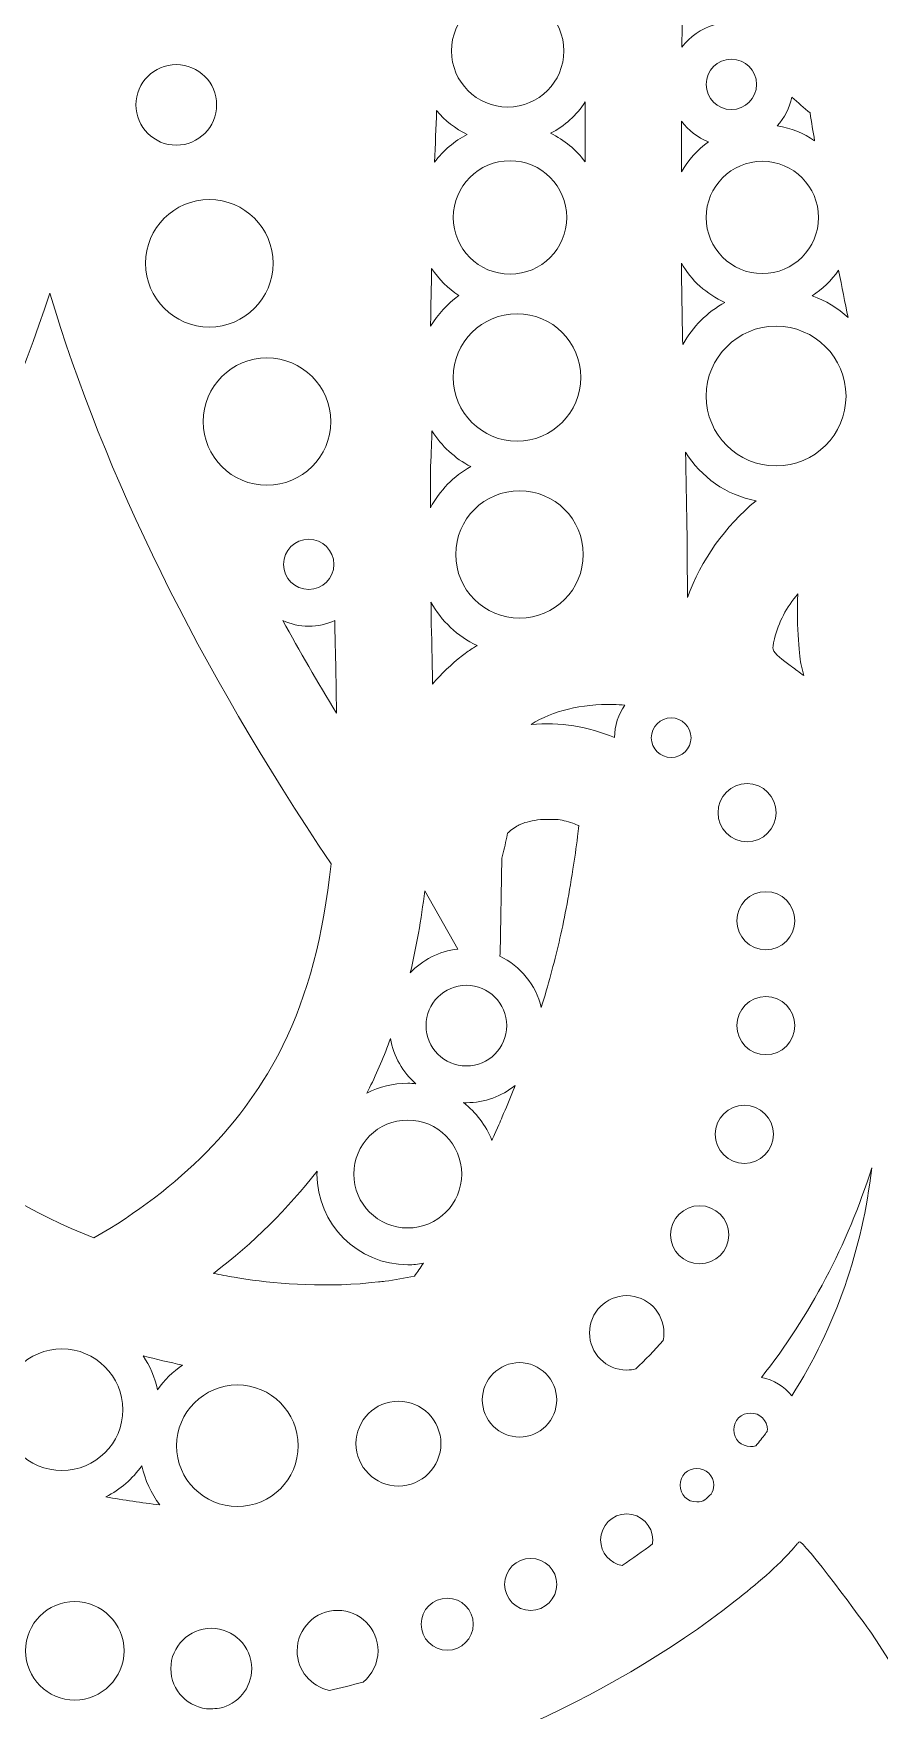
# Model space of a CAD drawing. Header units: millimetres. Extents: x 9 to 1276, y -340 to -50.
# Drawn here: x 470.1 to 516.1, y -254.1 to -162.9 of the extents above; entities that cross this region are included whole.
import ezdxf

# ---------------------------------------------------------------- set-up
doc = ezdxf.new("R2010")
doc.units = ezdxf.units.MM
doc.header["$MEASUREMENT"] = 0
doc.layers.add('Layer 3', color=7, linetype='Continuous')

msp = doc.modelspace()

# ---------------------------------------------------------------- linework, layer by layer
at = {"layer": 'Layer 3', "lineweight": 0}
for points, knots in [([(620.238, -206.34), (619.429, -204.712), (617.164, -200.766), (613.446, -198.856), (613.446, -198.856), (613.448, -198.716), (613.448, -198.716), (613.454, -198.375), (613.459, -198.034), (613.459, -197.692), (613.459, -159.728), (598.675, -124.036), (571.83, -97.192), (544.986, -70.347), (509.295, -55.563), (471.33, -55.563), (433.366, -55.563), (397.674, -70.347), (370.83, -97.192), (344.204, -123.818), (329.428, -159.202), (329.21, -196.848), (325.496, -198.758), (323.232, -202.702), (322.423, -204.329), (320.031, -209.144), (319.552, -215.312), (321.04, -222.166), (323.027, -231.3), (328.296, -238.465), (336.701, -243.465), (343.709, -264.142), (355.191, -282.553), (370.83, -298.192), (397.675, -325.037), (433.366, -339.821), (471.33, -339.821), (509.294, -339.821), (544.986, -325.037), (571.83, -298.192), (586.797, -283.226), (597.978, -265.664), (605.064, -245.993), (613.991, -240.984), (619.56, -233.645), (621.619, -224.176), (623.109, -217.322), (622.631, -211.155), (620.238, -206.34)], [0, 0, 0, 0, 1, 1, 1, 2, 2, 2, 3, 3, 3, 4, 4, 4, 5, 5, 5, 6, 6, 6, 7, 7, 7, 8, 8, 8, 9, 9, 9, 10, 10, 10, 11, 11, 11, 12, 12, 12, 13, 13, 13, 14, 14, 14, 15, 15, 15, 16, 16, 16, 16]), ([(333.933, -203.91), (334.33, -203.381), (334.8, -203.101), (335.901, -203.339), (336.025, -203.429), (336.233, -203.784), (336.219, -204.059), (336.219, -204.059), (335.793, -212.634), (335.793, -212.634), (335.769, -213.114), (336.09, -213.543), (336.557, -213.656), (337.024, -213.769), (337.506, -213.533), (337.704, -213.094), (337.704, -213.094), (341.231, -205.264), (341.231, -205.264), (342.476, -202.494), (341.638, -198.957), (339.239, -196.853), (338.062, -195.82), (336.526, -195.142), (334.842, -194.899), (335.55, -159.491), (349.716, -126.229), (374.793, -101.151), (400.581, -75.364), (434.868, -61.162), (471.337, -61.162), (507.806, -61.162), (542.093, -75.364), (567.881, -101.151), (593.48, -126.751), (607.662, -160.727), (607.868, -196.887), (606.192, -197.134), (604.614, -197.831), (603.436, -198.862), (601.035, -200.967), (600.197, -204.506), (601.445, -207.275), (601.445, -207.275), (604.971, -215.105), (604.971, -215.105), (605.169, -215.543), (605.65, -215.779), (606.117, -215.666), (606.584, -215.554), (606.905, -215.124), (606.882, -214.644), (606.882, -214.644), (606.455, -206.067), (606.455, -206.067), (606.441, -205.794), (606.651, -205.438), (606.775, -205.348), (607.872, -205.107), (608.343, -205.388), (608.743, -205.921), (610.844, -208.716), (609.908, -217.087), (608.508, -219.633), (605.828, -224.506), (600.89, -227.372), (592.969, -228.651), (582.51, -230.333), (570.761, -224.163), (565.036, -213.976), (563.76, -211.702), (562.703, -209.168), (561.682, -206.718), (561.218, -205.605), (560.775, -204.576), (560.337, -203.598), (560.992, -203.184), (561.617, -202.822), (562.232, -202.501), (569.501, -198.688), (576.215, -198.254), (581.617, -197.905), (587.259, -197.54), (592.587, -197.195), (595.165, -192.453), (596.795, -189.45), (595.476, -184.94), (594.311, -180.96), (593.628, -178.635), (593.275, -177.22), (593.26, -176.749), (593.476, -176.243), (593.83, -175.758), (594.235, -175.201), (595.27, -173.784), (596.558, -172.019), (596.297, -169.075), (596.131, -167.179), (595.486, -165.787), (594.868, -164.858), (595.3, -163.723), (595.731, -162.186), (595.731, -160.567), (595.731, -157.577), (592.846, -156.054), (590.728, -154.944), (590.723, -154.9), (590.718, -154.851), (590.714, -154.8), (590.693, -154.542), (590.773, -154.282), (590.937, -154.068), (593.063, -151.322), (595.369, -147.347), (594.282, -144.003), (593.731, -142.328), (592.07, -141.497), (589.319, -140.122), (584.126, -137.524), (578.903, -134.455), (575.867, -129.635), (573.449, -125.794), (572.177, -121.214), (570.946, -116.781), (569.834, -112.778), (568.685, -108.64), (566.685, -104.904), (562.941, -97.91), (553.576, -91.274), (546.06, -87.395), (536.918, -82.678), (528.815, -79.958), (519.788, -78.576), (508.686, -76.873), (497.263, -78.621), (484.867, -83.92), (478.189, -86.774), (473.064, -89.616), (469.235, -92.593), (458.021, -84.573), (441.934, -79.759), (426.01, -79.686), (426.01, -79.686), (425.642, -79.685), (425.642, -79.685), (407.145, -79.685), (390.988, -86.085), (380.148, -97.704), (380.129, -97.726), (380.11, -97.748), (380.092, -97.771), (380.092, -97.771), (378.327, -100.028), (378.327, -100.028), (376.316, -102.189), (375.001, -104.527), (374.419, -106.979), (374.419, -106.979), (374.338, -107.32), (374.338, -107.32), (372.549, -110.855), (371.467, -114.791), (370.593, -117.969), (369.894, -120.521), (369.233, -122.932), (368.375, -124.829), (364.975, -132.3), (357.7, -135.938), (353.352, -138.113), (350.603, -139.488), (348.943, -140.317), (348.39, -142), (347.271, -145.442), (349.721, -149.533), (351.983, -152.373), (351.976, -152.582), (351.962, -152.773), (351.945, -152.935), (349.826, -154.047), (346.944, -155.571), (346.944, -158.556), (346.944, -160.179), (347.375, -161.715), (347.807, -162.848), (347.19, -163.777), (346.545, -165.168), (346.378, -167.061), (346.117, -170.011), (347.408, -171.779), (348.445, -173.201), (348.867, -173.779), (349.205, -174.244), (349.411, -174.73), (349.401, -175.079), (349.197, -176.114), (348.357, -178.973), (347.196, -182.942), (345.879, -187.44), (347.51, -190.444), (350.09, -195.188), (355.419, -195.531), (361.061, -195.895), (366.455, -196.243), (373.169, -196.677), (380.443, -200.49), (381.059, -200.813), (381.684, -201.175), (382.338, -201.588), (381.899, -202.57), (381.455, -203.6), (380.991, -204.713), (379.972, -207.158), (378.918, -209.685), (377.639, -211.966), (371.916, -222.15), (360.171, -228.325), (349.707, -226.641), (341.785, -225.361), (336.847, -222.496), (334.166, -217.624), (332.775, -215.094), (331.752, -206.81), (333.933, -203.91)], [0, 0, 0, 0, 1, 1, 1, 2, 2, 2, 3, 3, 3, 4, 4, 4, 5, 5, 5, 6, 6, 6, 7, 7, 7, 8, 8, 8, 9, 9, 9, 10, 10, 10, 11, 11, 11, 12, 12, 12, 13, 13, 13, 14, 14, 14, 15, 15, 15, 16, 16, 16, 17, 17, 17, 18, 18, 18, 19, 19, 19, 20, 20, 20, 21, 21, 21, 22, 22, 22, 23, 23, 23, 24, 24, 24, 25, 25, 25, 26, 26, 26, 27, 27, 27, 28, 28, 28, 29, 29, 29, 30, 30, 30, 31, 31, 31, 32, 32, 32, 33, 33, 33, 34, 34, 34, 35, 35, 35, 36, 36, 36, 37, 37, 37, 38, 38, 38, 39, 39, 39, 40, 40, 40, 41, 41, 41, 42, 42, 42, 43, 43, 43, 44, 44, 44, 45, 45, 45, 46, 46, 46, 47, 47, 47, 48, 48, 48, 49, 49, 49, 50, 50, 50, 51, 51, 51, 52, 52, 52, 53, 53, 53, 54, 54, 54, 55, 55, 55, 56, 56, 56, 57, 57, 57, 58, 58, 58, 59, 59, 59, 60, 60, 60, 61, 61, 61, 62, 62, 62, 63, 63, 63, 64, 64, 64, 65, 65, 65, 66, 66, 66, 67, 67, 67, 68, 68, 68, 69, 69, 69, 70, 70, 70, 71, 71, 71, 72, 72, 72, 73, 73, 73, 74, 74, 74, 74]), ([(492.863, -163.868), (492.863, -162.185), (494.233, -160.816), (495.916, -160.816), (497.599, -160.816), (498.968, -162.185), (498.968, -163.868), (498.968, -165.551), (497.599, -166.92), (495.916, -166.92), (494.233, -166.92), (492.863, -165.551), (492.863, -163.868)], [0, 0, 0, 0, 1, 1, 1, 2, 2, 2, 3, 3, 3, 4, 4, 4, 4]), ([(505.385, -163.66), (505.391, -162.665), (505.399, -161.654), (505.411, -160.635), (505.929, -161.216), (506.493, -161.811), (507.131, -162.453), (506.426, -162.659), (505.818, -163.089), (505.385, -163.66)], [0, 0, 0, 0, 1, 1, 1, 2, 2, 2, 3, 3, 3, 3]), ([(477.907, -168.993), (476.698, -168.993), (475.714, -168.009), (475.714, -166.8), (475.714, -165.591), (476.698, -164.607), (477.907, -164.607), (479.116, -164.607), (480.1, -165.591), (480.1, -166.8), (480.1, -168.009), (479.116, -168.993), (477.907, -168.993)], [0, 0, 0, 0, 1, 1, 1, 2, 2, 2, 3, 3, 3, 4, 4, 4, 4]), ([(508.07, -167.054), (507.315, -167.054), (506.702, -166.44), (506.702, -165.686), (506.702, -164.931), (507.315, -164.318), (508.07, -164.318), (508.824, -164.318), (509.438, -164.931), (509.438, -165.686), (509.438, -166.44), (508.824, -167.054), (508.07, -167.054)], [0, 0, 0, 0, 1, 1, 1, 2, 2, 2, 3, 3, 3, 4, 4, 4, 4]), ([(498.247, -168.346), (499.01, -167.947), (499.658, -167.357), (500.131, -166.642), (500.131, -166.7), (500.131, -166.761), (500.131, -166.819), (500.129, -167.844), (500.122, -168.867), (500.118, -169.891), (499.63, -169.238), (498.988, -168.705), (498.247, -168.346)], [0, 0, 0, 0, 1, 1, 1, 2, 2, 2, 3, 3, 3, 4, 4, 4, 4]), ([(512.597, -168.751), (511.999, -168.344), (511.31, -168.06), (510.567, -167.939), (510.956, -167.508), (511.234, -166.977), (511.361, -166.389), (511.688, -166.675), (512.016, -166.961), (512.345, -167.241), (512.428, -167.748), (512.512, -168.251), (512.597, -168.751)], [0, 0, 0, 0, 1, 1, 1, 2, 2, 2, 3, 3, 3, 4, 4, 4, 4]), ([(493.711, -168.407), (493.013, -168.769), (492.41, -169.288), (491.947, -169.917), (491.979, -168.972), (492.015, -168.037), (492.053, -167.114), (492.507, -167.652), (493.071, -168.095), (493.711, -168.407)], [0, 0, 0, 0, 1, 1, 1, 2, 2, 2, 3, 3, 3, 3]), ([(506.823, -168.812), (506.222, -169.242), (505.724, -169.803), (505.359, -170.448), (505.363, -169.529), (505.368, -168.61), (505.37, -167.691), (505.74, -168.187), (506.241, -168.579), (506.823, -168.812)], [0, 0, 0, 0, 1, 1, 1, 2, 2, 2, 3, 3, 3, 3]), ([(496.042, -169.836), (497.742, -169.836), (499.125, -171.219), (499.125, -172.919), (499.125, -174.62), (497.742, -176.003), (496.042, -176.003), (494.341, -176.003), (492.958, -174.62), (492.958, -172.919), (492.958, -171.219), (494.341, -169.836), (496.042, -169.836)], [0, 0, 0, 0, 1, 1, 1, 2, 2, 2, 3, 3, 3, 4, 4, 4, 4]), ([(509.754, -169.867), (511.437, -169.867), (512.806, -171.236), (512.806, -172.919), (512.806, -174.602), (511.437, -175.971), (509.754, -175.971), (508.071, -175.971), (506.702, -174.602), (506.702, -172.919), (506.702, -171.236), (508.071, -169.867), (509.754, -169.867)], [0, 0, 0, 0, 1, 1, 1, 2, 2, 2, 3, 3, 3, 4, 4, 4, 4]), ([(483.168, -175.412), (483.168, -177.323), (481.613, -178.878), (479.702, -178.878), (477.791, -178.878), (476.236, -177.323), (476.236, -175.412), (476.236, -173.501), (477.791, -171.946), (479.702, -171.946), (481.613, -171.946), (483.168, -173.501), (483.168, -175.412)], [0, 0, 0, 0, 1, 1, 1, 2, 2, 2, 3, 3, 3, 4, 4, 4, 4]), ([(493.262, -177.17), (492.641, -177.613), (492.117, -178.181), (491.725, -178.837), (491.726, -178.802), (491.725, -178.767), (491.726, -178.732), (491.742, -177.709), (491.762, -176.695), (491.784, -175.689), (492.169, -176.278), (492.673, -176.784), (493.262, -177.17)], [0, 0, 0, 0, 1, 1, 1, 2, 2, 2, 3, 3, 3, 4, 4, 4, 4]), ([(507.724, -177.542), (506.761, -178.07), (505.965, -178.866), (505.431, -179.825), (505.396, -178.323), (505.368, -176.849), (505.355, -175.4), (505.891, -176.345), (506.723, -177.101), (507.724, -177.542)], [0, 0, 0, 0, 1, 1, 1, 2, 2, 2, 3, 3, 3, 3]), ([(512.458, -177.179), (513.026, -176.818), (513.515, -176.346), (513.899, -175.795), (514.077, -176.695), (514.251, -177.556), (514.417, -178.368), (513.854, -177.852), (513.191, -177.443), (512.458, -177.179)], [0, 0, 0, 0, 1, 1, 1, 2, 2, 2, 3, 3, 3, 3]), ([(458.97, -215.924), (457.619, -213.178), (456.764, -209.946), (456.358, -206.055), (463.148, -195.907), (467.97, -186.373), (471.031, -177.031), (474.036, -187.026), (479.059, -197.219), (486.316, -208.066), (485.911, -211.955), (485.056, -215.186), (483.704, -217.934), (481.649, -222.112), (478.1, -225.726), (473.424, -228.406), (466.751, -225.745), (461.629, -221.326), (458.97, -215.924)], [0, 0, 0, 0, 1, 1, 1, 2, 2, 2, 3, 3, 3, 4, 4, 4, 5, 5, 5, 6, 6, 6, 6]), ([(496.424, -178.155), (498.335, -178.155), (499.889, -179.709), (499.889, -181.62), (499.889, -183.531), (498.335, -185.086), (496.424, -185.086), (494.513, -185.086), (492.958, -183.531), (492.958, -181.62), (492.958, -179.709), (494.513, -178.155), (496.424, -178.155)], [0, 0, 0, 0, 1, 1, 1, 2, 2, 2, 3, 3, 3, 4, 4, 4, 4]), ([(510.502, -186.432), (508.406, -186.432), (506.702, -184.728), (506.702, -182.632), (506.702, -180.537), (508.406, -178.832), (510.502, -178.832), (512.597, -178.832), (514.302, -180.537), (514.302, -182.632), (514.302, -184.728), (512.597, -186.432), (510.502, -186.432)], [0, 0, 0, 0, 1, 1, 1, 2, 2, 2, 3, 3, 3, 4, 4, 4, 4]), ([(486.298, -184.018), (486.298, -185.929), (484.743, -187.483), (482.832, -187.483), (480.921, -187.483), (479.366, -185.929), (479.366, -184.018), (479.366, -182.107), (480.921, -180.552), (482.832, -180.552), (484.743, -180.552), (486.298, -182.107), (486.298, -184.018)], [0, 0, 0, 0, 1, 1, 1, 2, 2, 2, 3, 3, 3, 4, 4, 4, 4]), ([(493.907, -186.467), (492.979, -186.985), (492.217, -187.765), (491.72, -188.707), (491.721, -188.282), (491.722, -187.857), (491.723, -187.435), (491.723, -187.435), (491.725, -186.474), (491.725, -186.474), (491.763, -185.668), (491.787, -185.037), (491.802, -184.53), (492.319, -185.347), (493.046, -186.018), (493.907, -186.467)], [0, 0, 0, 0, 1, 1, 1, 2, 2, 2, 3, 3, 3, 4, 4, 4, 5, 5, 5, 5]), ([(509.41, -188.326), (507.731, -189.707), (506.431, -191.546), (505.679, -193.58), (505.685, -190.993), (505.641, -188.406), (505.577, -185.681), (506.417, -187.033), (507.794, -188.017), (509.41, -188.326)], [0, 0, 0, 0, 1, 1, 1, 2, 2, 2, 3, 3, 3, 3]), ([(493.093, -191.243), (493.093, -189.332), (494.648, -187.778), (496.558, -187.778), (498.469, -187.778), (500.024, -189.332), (500.024, -191.243), (500.024, -193.154), (498.469, -194.709), (496.558, -194.709), (494.648, -194.709), (493.093, -193.154), (493.093, -191.243)], [0, 0, 0, 0, 1, 1, 1, 2, 2, 2, 3, 3, 3, 4, 4, 4, 4]), ([(486.47, -191.783), (486.47, -192.536), (485.857, -193.148), (485.104, -193.148), (484.351, -193.148), (483.738, -192.536), (483.738, -191.783), (483.738, -191.029), (484.351, -190.417), (485.104, -190.417), (485.857, -190.417), (486.47, -191.029), (486.47, -191.783)], [0, 0, 0, 0, 1, 1, 1, 2, 2, 2, 3, 3, 3, 4, 4, 4, 4]), ([(494.258, -196.194), (494.247, -196.201), (494.234, -196.207), (494.223, -196.214), (494.223, -196.214), (494.061, -196.319), (494.061, -196.319), (493.885, -196.433), (493.665, -196.574), (493.452, -196.741), (492.851, -197.212), (492.308, -197.732), (491.833, -198.29), (491.82, -197.46), (491.803, -196.657), (491.786, -195.902), (491.786, -195.902), (491.766, -195.031), (491.766, -195.031), (491.757, -194.633), (491.752, -194.232), (491.746, -193.831), (492.304, -194.865), (493.189, -195.695), (494.258, -196.194)], [0, 0, 0, 0, 1, 1, 1, 2, 2, 2, 3, 3, 3, 4, 4, 4, 5, 5, 5, 6, 6, 6, 7, 7, 7, 8, 8, 8, 8]), ([(511.327, -197.318), (511.327, -197.318), (511.268, -197.275), (511.268, -197.275), (510.882, -196.995), (510.401, -196.646), (510.341, -196.399), (510.324, -196.328), (510.321, -196.174), (510.407, -195.834), (510.631, -194.936), (511.077, -194.098), (511.685, -193.391), (511.586, -195.196), (511.803, -196.956), (511.865, -197.248), (511.907, -197.445), (511.952, -197.64), (512.003, -197.831), (511.781, -197.656), (511.556, -197.485), (511.327, -197.318)], [0, 0, 0, 0, 1, 1, 1, 2, 2, 2, 3, 3, 3, 4, 4, 4, 5, 5, 5, 6, 6, 6, 7, 7, 7, 7]), ([(485.104, -195.148), (485.61, -195.148), (486.088, -195.033), (486.518, -194.832), (486.521, -194.938), (486.521, -195.043), (486.523, -195.148), (486.523, -195.148), (486.543, -196.021), (486.543, -196.021), (486.57, -197.182), (486.596, -198.507), (486.609, -199.865), (485.577, -198.172), (484.61, -196.497), (483.694, -194.835), (484.124, -195.034), (484.6, -195.148), (485.104, -195.148)], [0, 0, 0, 0, 1, 1, 1, 2, 2, 2, 3, 3, 3, 4, 4, 4, 5, 5, 5, 6, 6, 6, 6]), ([(497.186, -200.486), (498.377, -199.74), (499.909, -199.368), (501.656, -199.404), (501.866, -199.409), (502.076, -199.42), (502.285, -199.436), (501.932, -199.936), (501.722, -200.544), (501.721, -201.202), (500.312, -200.59), (498.738, -200.34), (497.186, -200.486)], [0, 0, 0, 0, 1, 1, 1, 2, 2, 2, 3, 3, 3, 4, 4, 4, 4]), ([(503.721, -201.207), (503.721, -200.612), (504.205, -200.128), (504.799, -200.128), (505.394, -200.128), (505.878, -200.612), (505.878, -201.207), (505.878, -201.802), (505.394, -202.285), (504.799, -202.285), (504.205, -202.285), (503.721, -201.802), (503.721, -201.207)], [0, 0, 0, 0, 1, 1, 1, 2, 2, 2, 3, 3, 3, 4, 4, 4, 4]), ([(508.926, -203.703), (509.797, -203.703), (510.506, -204.412), (510.506, -205.283), (510.506, -206.154), (509.797, -206.862), (508.926, -206.862), (508.055, -206.862), (507.346, -206.154), (507.346, -205.283), (507.346, -204.412), (508.055, -203.703), (508.926, -203.703)], [0, 0, 0, 0, 1, 1, 1, 2, 2, 2, 3, 3, 3, 4, 4, 4, 4]), ([(497.743, -215.869), (497.444, -214.639), (496.603, -213.623), (495.487, -213.084), (495.492, -213.046), (495.498, -213.008), (495.499, -212.968), (495.499, -212.968), (495.598, -207.761), (495.598, -207.761), (495.695, -207.377), (495.781, -206.994), (495.867, -206.606), (495.867, -206.606), (495.911, -206.405), (495.911, -206.405), (495.966, -206.343), (496.026, -206.288), (496.09, -206.24), (496.321, -206.068), (496.532, -205.944), (496.631, -205.903), (496.895, -205.792), (497.267, -205.708), (497.701, -205.661), (497.753, -205.655), (497.808, -205.659), (497.903, -205.66), (497.983, -205.661), (498.063, -205.662), (498.128, -205.661), (498.21, -205.66), (498.291, -205.656), (498.408, -205.65), (498.408, -205.65), (498.505, -205.645), (498.505, -205.645), (498.505, -205.645), (498.541, -205.647), (498.541, -205.647), (498.832, -205.672), (499.137, -205.741), (499.449, -205.852), (499.572, -205.896), (499.685, -205.941), (499.788, -205.988), (499.763, -206.184), (499.737, -206.38), (499.712, -206.579), (499.633, -207.183), (499.556, -207.773), (499.464, -208.353), (499.219, -209.906), (498.978, -211.166), (498.705, -212.318), (498.427, -213.497), (498.111, -214.665), (497.743, -215.869)], [0, 0, 0, 0, 1, 1, 1, 2, 2, 2, 3, 3, 3, 4, 4, 4, 5, 5, 5, 6, 6, 6, 7, 7, 7, 8, 8, 8, 9, 9, 9, 10, 10, 10, 11, 11, 11, 12, 12, 12, 13, 13, 13, 14, 14, 14, 15, 15, 15, 16, 16, 16, 17, 17, 17, 18, 18, 18, 19, 19, 19, 19]), ([(491.411, -209.528), (491.411, -209.528), (493.205, -212.694), (493.205, -212.694), (492.188, -212.807), (491.283, -213.287), (490.618, -213.996), (490.953, -212.591), (491.217, -211.107), (491.411, -209.528)], [0, 0, 0, 0, 1, 1, 1, 2, 2, 2, 3, 3, 3, 3]), ([(509.946, -212.737), (509.075, -212.737), (508.366, -212.028), (508.366, -211.157), (508.366, -210.286), (509.075, -209.578), (509.946, -209.578), (510.817, -209.578), (511.525, -210.286), (511.525, -211.157), (511.525, -212.028), (510.817, -212.737), (509.946, -212.737)], [0, 0, 0, 0, 1, 1, 1, 2, 2, 2, 3, 3, 3, 4, 4, 4, 4]), ([(491.48, -216.859), (491.48, -215.649), (492.464, -214.666), (493.673, -214.666), (494.883, -214.666), (495.866, -215.649), (495.866, -216.859), (495.866, -218.068), (494.883, -219.051), (493.673, -219.051), (492.464, -219.051), (491.48, -218.068), (491.48, -216.859)], [0, 0, 0, 0, 1, 1, 1, 2, 2, 2, 3, 3, 3, 4, 4, 4, 4]), ([(511.525, -216.859), (511.525, -217.73), (510.817, -218.438), (509.946, -218.438), (509.075, -218.438), (508.366, -217.73), (508.366, -216.859), (508.366, -215.988), (509.075, -215.279), (509.946, -215.279), (510.817, -215.279), (511.525, -215.988), (511.525, -216.859)], [0, 0, 0, 0, 1, 1, 1, 2, 2, 2, 3, 3, 3, 4, 4, 4, 4]), ([(490.924, -220.017), (490.779, -220.004), (490.633, -219.995), (490.484, -219.995), (489.685, -219.995), (488.933, -220.19), (488.265, -220.528), (488.312, -220.435), (488.362, -220.342), (488.408, -220.248), (488.83, -219.391), (489.206, -218.495), (489.547, -217.566), (489.714, -218.537), (490.211, -219.395), (490.924, -220.017)], [0, 0, 0, 0, 1, 1, 1, 2, 2, 2, 3, 3, 3, 4, 4, 4, 5, 5, 5, 5]), ([(493.515, -221.044), (493.568, -221.046), (493.62, -221.052), (493.673, -221.052), (494.675, -221.052), (495.595, -220.698), (496.316, -220.11), (496.304, -220.145), (496.292, -220.182), (496.279, -220.216), (496.095, -220.695), (495.9, -221.158), (495.695, -221.646), (495.695, -221.646), (495.621, -221.82), (495.621, -221.82), (495.563, -221.958), (495.503, -222.092), (495.429, -222.258), (495.429, -222.258), (495.196, -222.788), (495.196, -222.788), (495.15, -222.893), (495.104, -222.997), (495.058, -223.1), (494.73, -222.286), (494.197, -221.577), (493.515, -221.044)], [0, 0, 0, 0, 1, 1, 1, 2, 2, 2, 3, 3, 3, 4, 4, 4, 5, 5, 5, 6, 6, 6, 7, 7, 7, 8, 8, 8, 9, 9, 9, 9]), ([(507.197, -222.768), (507.197, -221.897), (507.905, -221.188), (508.776, -221.188), (509.647, -221.188), (510.356, -221.897), (510.356, -222.768), (510.356, -223.639), (509.647, -224.347), (508.776, -224.347), (507.905, -224.347), (507.197, -223.639), (507.197, -222.768)], [0, 0, 0, 0, 1, 1, 1, 2, 2, 2, 3, 3, 3, 4, 4, 4, 4]), ([(490.484, -227.862), (488.867, -227.862), (487.551, -226.546), (487.551, -224.928), (487.551, -223.311), (488.867, -221.995), (490.484, -221.995), (492.102, -221.995), (493.418, -223.311), (493.418, -224.928), (493.418, -226.546), (492.102, -227.862), (490.484, -227.862)], [0, 0, 0, 0, 1, 1, 1, 2, 2, 2, 3, 3, 3, 4, 4, 4, 4]), ([(481.05, -230.544), (480.679, -230.482), (480.309, -230.411), (479.931, -230.331), (482.096, -228.671), (483.987, -226.801), (485.558, -224.777), (485.557, -224.828), (485.551, -224.877), (485.551, -224.928), (485.551, -227.648), (487.764, -229.862), (490.484, -229.862), (490.775, -229.862), (491.057, -229.832), (491.334, -229.783), (491.174, -230.018), (491.013, -230.252), (490.85, -230.481), (490.325, -230.593), (489.789, -230.686), (489.253, -230.757), (489.138, -230.772), (489.025, -230.783), (488.89, -230.796), (488.89, -230.796), (488.506, -230.834), (488.506, -230.834), (488.301, -230.855), (488.097, -230.876), (487.897, -230.891), (485.142, -231.091), (482.653, -230.813), (481.05, -230.544)], [0, 0, 0, 0, 1, 1, 1, 2, 2, 2, 3, 3, 3, 4, 4, 4, 5, 5, 5, 6, 6, 6, 7, 7, 7, 8, 8, 8, 9, 9, 9, 10, 10, 10, 11, 11, 11, 11]), ([(509.706, -235.982), (512.327, -232.672), (514.381, -228.763), (515.698, -224.596), (515.2, -229.013), (513.734, -233.235), (511.362, -236.982), (510.947, -236.48), (510.367, -236.119), (509.706, -235.982)], [0, 0, 0, 0, 1, 1, 1, 2, 2, 2, 3, 3, 3, 3]), ([(506.346, -229.812), (505.475, -229.812), (504.766, -229.103), (504.766, -228.232), (504.766, -227.361), (505.475, -226.652), (506.346, -226.652), (507.217, -226.652), (507.926, -227.361), (507.926, -228.232), (507.926, -229.103), (507.217, -229.812), (506.346, -229.812)], [0, 0, 0, 0, 1, 1, 1, 2, 2, 2, 3, 3, 3, 4, 4, 4, 4]), ([(502.877, -235.522), (502.719, -235.562), (502.554, -235.585), (502.384, -235.585), (501.268, -235.585), (500.361, -234.678), (500.361, -233.563), (500.361, -232.448), (501.268, -231.541), (502.384, -231.541), (503.499, -231.541), (504.406, -232.448), (504.406, -233.563), (504.406, -233.707), (504.39, -233.848), (504.361, -233.983), (503.885, -234.517), (503.39, -235.031), (502.877, -235.522)], [0, 0, 0, 0, 1, 1, 1, 2, 2, 2, 3, 3, 3, 4, 4, 4, 5, 5, 5, 6, 6, 6, 6]), ([(468.387, -237.743), (468.387, -235.92), (469.87, -234.437), (471.693, -234.437), (473.516, -234.437), (474.999, -235.92), (474.999, -237.743), (474.999, -239.566), (473.516, -241.049), (471.693, -241.049), (469.87, -241.049), (468.387, -239.566), (468.387, -237.743)], [0, 0, 0, 0, 1, 1, 1, 2, 2, 2, 3, 3, 3, 4, 4, 4, 4]), ([(476.887, -236.658), (476.747, -235.986), (476.475, -235.363), (476.107, -234.811), (476.814, -234.997), (477.528, -235.166), (478.251, -235.314), (477.72, -235.677), (477.256, -236.132), (476.887, -236.658)], [0, 0, 0, 0, 1, 1, 1, 2, 2, 2, 3, 3, 3, 3]), ([(496.558, -239.228), (495.443, -239.228), (494.536, -238.321), (494.536, -237.205), (494.536, -236.09), (495.443, -235.183), (496.558, -235.183), (497.674, -235.183), (498.581, -236.09), (498.581, -237.205), (498.581, -238.321), (497.674, -239.228), (496.558, -239.228)], [0, 0, 0, 0, 1, 1, 1, 2, 2, 2, 3, 3, 3, 4, 4, 4, 4]), ([(481.227, -243.007), (479.404, -243.007), (477.92, -241.524), (477.92, -239.701), (477.92, -237.878), (479.404, -236.395), (481.227, -236.395), (483.05, -236.395), (484.533, -237.878), (484.533, -239.701), (484.533, -241.524), (483.05, -243.007), (481.227, -243.007)], [0, 0, 0, 0, 1, 1, 1, 2, 2, 2, 3, 3, 3, 4, 4, 4, 4]), ([(487.672, -239.586), (487.672, -238.314), (488.707, -237.279), (489.979, -237.279), (491.251, -237.279), (492.286, -238.314), (492.286, -239.586), (492.286, -240.858), (491.251, -241.893), (489.979, -241.893), (488.707, -241.893), (487.672, -240.858), (487.672, -239.586)], [0, 0, 0, 0, 1, 1, 1, 2, 2, 2, 3, 3, 3, 4, 4, 4, 4]), ([(509.114, -237.921), (509.618, -237.921), (510.028, -238.331), (510.028, -238.835), (510.028, -238.864), (510.022, -238.891), (510.02, -238.919), (509.986, -238.964), (509.953, -239.012), (509.918, -239.056), (509.754, -239.271), (509.581, -239.484), (509.406, -239.697), (509.314, -239.729), (509.217, -239.75), (509.114, -239.75), (508.609, -239.75), (508.199, -239.34), (508.199, -238.835), (508.199, -238.331), (508.609, -237.921), (509.114, -237.921)], [0, 0, 0, 0, 1, 1, 1, 2, 2, 2, 3, 3, 3, 4, 4, 4, 5, 5, 5, 6, 6, 6, 7, 7, 7, 7]), ([(474.08, -242.477), (474.861, -242.08), (475.532, -241.498), (476.033, -240.786), (476.197, -241.573), (476.538, -242.294), (477.009, -242.912), (476.029, -242.803), (475.051, -242.659), (474.08, -242.477)], [0, 0, 0, 0, 1, 1, 1, 2, 2, 2, 3, 3, 3, 3]), ([(507.111, -241.844), (507.111, -242.021), (507.058, -242.185), (506.971, -242.325), (506.86, -242.432), (506.745, -242.538), (506.631, -242.644), (506.502, -242.715), (506.355, -242.759), (506.197, -242.759), (505.692, -242.759), (505.282, -242.349), (505.282, -241.844), (505.282, -241.34), (505.692, -240.93), (506.197, -240.93), (506.701, -240.93), (507.111, -241.34), (507.111, -241.844)], [0, 0, 0, 0, 1, 1, 1, 2, 2, 2, 3, 3, 3, 4, 4, 4, 5, 5, 5, 6, 6, 6, 6]), ([(567.881, -294.239), (542.094, -320.026), (507.807, -334.229), (471.337, -334.229), (434.867, -334.229), (400.581, -320.026), (374.793, -294.239), (361.479, -280.924), (351.266, -265.425), (344.414, -248.141), (350.115, -250.149), (356.557, -251.282), (362.423, -251.282), (363.028, -251.282), (363.63, -251.267), (364.213, -251.238), (370.527, -250.92), (378.653, -250.025), (385.512, -245.894), (387.274, -244.831), (388.966, -243.595), (390.597, -242.175), (388.681, -245.309), (387.073, -248.343), (385.751, -251.318), (378.065, -268.599), (380.183, -287.257), (391.28, -300.011), (392.119, -300.975), (393.045, -301.912), (394.109, -302.875), (394.109, -302.875), (394.435, -303.172), (394.435, -303.172), (395.21, -303.855), (396.038, -304.52), (396.892, -305.146), (402.696, -309.459), (409.866, -312.122), (418.2, -313.06), (420.732, -313.831), (423.284, -314.465), (425.786, -314.945), (435.658, -316.834), (444.547, -316.711), (452.206, -314.58), (459.654, -312.511), (466.118, -308.407), (470.564, -302.953), (474.953, -309.341), (482.126, -314.272), (490.468, -316.591), (494.512, -317.716), (498.948, -318.287), (503.652, -318.287), (507.814, -318.287), (512.268, -317.838), (516.889, -316.954), (519.392, -316.474), (521.945, -315.84), (524.477, -315.069), (532.81, -314.13), (539.977, -311.469), (545.773, -307.164), (546.647, -306.522), (547.477, -305.854), (548.243, -305.178), (548.327, -305.103), (548.411, -305.027), (548.48, -304.962), (548.48, -304.962), (548.562, -304.888), (548.562, -304.888), (549.634, -303.917), (550.561, -302.978), (551.395, -302.019), (562.492, -289.267), (564.611, -270.61), (556.924, -253.328), (555.6, -250.353), (553.993, -247.318), (552.077, -244.184), (553.708, -245.606), (555.4, -246.843), (557.164, -247.906), (564.019, -252.034), (572.147, -252.929), (578.462, -253.248), (579.047, -253.278), (579.649, -253.293), (580.251, -253.293), (585.766, -253.293), (591.868, -252.276), (597.322, -250.473), (590.481, -266.822), (580.584, -281.536), (567.881, -294.239)], [0, 0, 0, 0, 1, 1, 1, 2, 2, 2, 3, 3, 3, 4, 4, 4, 5, 5, 5, 6, 6, 6, 7, 7, 7, 8, 8, 8, 9, 9, 9, 10, 10, 10, 11, 11, 11, 12, 12, 12, 13, 13, 13, 14, 14, 14, 15, 15, 15, 16, 16, 16, 17, 17, 17, 18, 18, 18, 19, 19, 19, 20, 20, 20, 21, 21, 21, 22, 22, 22, 23, 23, 23, 24, 24, 24, 25, 25, 25, 26, 26, 26, 27, 27, 27, 28, 28, 28, 29, 29, 29, 30, 30, 30, 31, 31, 31, 32, 32, 32, 32]), ([(503.799, -244.823), (503.799, -244.897), (503.789, -244.969), (503.777, -245.041), (503.251, -245.44), (502.704, -245.831), (502.141, -246.214), (501.476, -246.098), (500.968, -245.52), (500.968, -244.823), (500.968, -244.042), (501.603, -243.407), (502.384, -243.407), (503.164, -243.407), (503.799, -244.042), (503.799, -244.823)], [0, 0, 0, 0, 1, 1, 1, 2, 2, 2, 3, 3, 3, 4, 4, 4, 5, 5, 5, 5]), ([(516.356, -294.645), (512.567, -297.041), (506.196, -298.431), (501.351, -296.452), (498.683, -295.363), (496.996, -293.393), (496.336, -290.598), (495.704, -287.919), (502.119, -278.967), (501.828, -278.58), (501.537, -278.194), (497.666, -278.95), (494.691, -280.294), (490.341, -282.589), (487.142, -287.103), (486.83, -291.953), (486.691, -294.125), (486.836, -296.186), (487.261, -298.112), (485.564, -296.918), (484.015, -295.565), (482.638, -294.07), (480.251, -291.481), (478.44, -288.532), (477.255, -285.304), (477.107, -284.899), (469.637, -262.516), (469.728, -261.976), (469.881, -262.331), (465.536, -273.237), (465.01, -284.306), (463.527, -287.862), (461.494, -290.481), (460.037, -292.062), (458.854, -293.346), (457.542, -294.527), (456.117, -295.592), (456.449, -293.798), (456.895, -291.843), (456.425, -289.905), (453.001, -275.765), (441.781, -276.049), (441.781, -276.049), (441.39, -276.007), (441.008, -276.2), (440.81, -276.542), (440.612, -276.884), (440.634, -277.31), (440.866, -277.63), (440.866, -277.63), (441.298, -278.226), (441.298, -278.226), (443.306, -281.004), (446.295, -286.237), (445.771, -288.455), (445.166, -291.02), (443.552, -292.904), (441.103, -293.904), (436.438, -295.806), (430.291, -294.457), (426.629, -292.144), (424.685, -290.915), (423.048, -289.393), (421.761, -287.621), (421.617, -287.422), (421.474, -287.22), (421.339, -287.015), (421.227, -286.844), (421.122, -286.669), (421.019, -286.494), (421.019, -286.494), (420.968, -286.41), (420.968, -286.41), (419.939, -284.695), (419.203, -282.793), (418.779, -280.756), (417.86, -276.356), (418.187, -271.201), (419.75, -265.433), (419.785, -265.305), (419.823, -265.177), (419.866, -265.035), (419.866, -265.035), (419.96, -264.715), (419.96, -264.715), (420.025, -264.487), (420.094, -264.259), (420.168, -264.012), (420.168, -264.012), (420.187, -263.951), (420.187, -263.951), (422.039, -257.841), (424.734, -252.752), (426.671, -249.556), (426.671, -249.556), (426.886, -249.199), (426.886, -249.199), (426.986, -249.031), (427.086, -248.865), (427.187, -248.703), (427.31, -248.508), (427.434, -248.32), (427.559, -248.13), (427.559, -248.13), (427.974, -247.495), (427.974, -247.495), (428.077, -247.334), (428.181, -247.173), (428.282, -247.024), (428.622, -246.523), (428.952, -246.019), (429.282, -245.515), (429.336, -245.433), (429.39, -245.35), (429.445, -245.267), (429.714, -245.588), (429.999, -245.916), (430.306, -246.258), (430.306, -246.258), (430.391, -246.353), (430.391, -246.353), (430.52, -246.497), (430.649, -246.642), (430.776, -246.778), (430.829, -246.835), (430.881, -246.895), (430.935, -246.956), (431.037, -247.072), (431.14, -247.188), (431.251, -247.304), (431.979, -248.055), (432.762, -248.797), (433.572, -249.503), (433.572, -249.503), (433.761, -249.67), (433.761, -249.67), (433.792, -249.698), (433.823, -249.726), (433.855, -249.753), (439.966, -255.188), (447.388, -258.987), (455.423, -260.562), (460.306, -261.519), (465.302, -261.499), (470.247, -261.145), (474.634, -260.83), (479.073, -260.309), (483.381, -259.347), (492.221, -257.374), (501.125, -253.766), (508.281, -248.135), (509.429, -247.233), (510.542, -246.311), (511.497, -245.214), (511.497, -245.214), (511.522, -245.185), (511.522, -245.185), (511.564, -245.136), (511.607, -245.087), (511.652, -245.04), (511.691, -244.999), (511.729, -244.958), (511.768, -244.918), (511.922, -244.755), (515.397, -249.46), (515.678, -249.882), (520.501, -257.14), (523.978, -265.795), (524.783, -274.513), (525.039, -277.29), (525.037, -280.145), (524.465, -282.885), (523.408, -287.954), (520.68, -291.911), (516.356, -294.645)], [0, 0, 0, 0, 1, 1, 1, 2, 2, 2, 3, 3, 3, 4, 4, 4, 5, 5, 5, 6, 6, 6, 7, 7, 7, 8, 8, 8, 9, 9, 9, 10, 10, 10, 11, 11, 11, 12, 12, 12, 13, 13, 13, 14, 14, 14, 15, 15, 15, 16, 16, 16, 17, 17, 17, 18, 18, 18, 19, 19, 19, 20, 20, 20, 21, 21, 21, 22, 22, 22, 23, 23, 23, 24, 24, 24, 25, 25, 25, 26, 26, 26, 27, 27, 27, 28, 28, 28, 29, 29, 29, 30, 30, 30, 31, 31, 31, 32, 32, 32, 33, 33, 33, 34, 34, 34, 35, 35, 35, 36, 36, 36, 37, 37, 37, 38, 38, 38, 39, 39, 39, 40, 40, 40, 41, 41, 41, 42, 42, 42, 43, 43, 43, 44, 44, 44, 45, 45, 45, 46, 46, 46, 47, 47, 47, 48, 48, 48, 49, 49, 49, 50, 50, 50, 51, 51, 51, 52, 52, 52, 53, 53, 53, 54, 54, 54, 55, 55, 55, 56, 56, 56, 57, 57, 57, 58, 58, 58, 58]), ([(498.581, -247.238), (498.581, -248.019), (497.946, -248.654), (497.165, -248.654), (496.384, -248.654), (495.749, -248.019), (495.749, -247.238), (495.749, -246.458), (496.384, -245.823), (497.165, -245.823), (497.946, -245.823), (498.581, -246.458), (498.581, -247.238)], [0, 0, 0, 0, 1, 1, 1, 2, 2, 2, 3, 3, 3, 4, 4, 4, 4]), ([(472.387, -248.173), (473.864, -248.173), (475.065, -249.374), (475.065, -250.85), (475.065, -252.326), (473.864, -253.527), (472.387, -253.527), (470.911, -253.527), (469.71, -252.326), (469.71, -250.85), (469.71, -249.374), (470.911, -248.173), (472.387, -248.173)], [0, 0, 0, 0, 1, 1, 1, 2, 2, 2, 3, 3, 3, 4, 4, 4, 4]), ([(486.672, -248.652), (487.884, -248.652), (488.87, -249.638), (488.87, -250.85), (488.87, -251.535), (488.554, -252.148), (488.06, -252.551), (487.456, -252.712), (486.844, -252.862), (486.224, -253.001), (485.226, -252.794), (484.474, -251.908), (484.474, -250.85), (484.474, -249.638), (485.46, -248.652), (486.672, -248.652)], [0, 0, 0, 0, 1, 1, 1, 2, 2, 2, 3, 3, 3, 4, 4, 4, 5, 5, 5, 5]), ([(492.631, -247.987), (493.411, -247.987), (494.047, -248.621), (494.047, -249.402), (494.047, -250.183), (493.411, -250.818), (492.631, -250.818), (491.85, -250.818), (491.215, -250.183), (491.215, -249.402), (491.215, -248.621), (491.85, -247.987), (492.631, -247.987)], [0, 0, 0, 0, 1, 1, 1, 2, 2, 2, 3, 3, 3, 4, 4, 4, 4]), ([(482.004, -251.818), (482.004, -252.877), (481.251, -253.764), (480.252, -253.97), (480.09, -253.986), (479.925, -253.998), (479.762, -254.013), (478.571, -253.989), (477.609, -253.015), (477.609, -251.818), (477.609, -250.606), (478.595, -249.621), (479.807, -249.621), (481.018, -249.621), (482.004, -250.606), (482.004, -251.818)], [0, 0, 0, 0, 1, 1, 1, 2, 2, 2, 3, 3, 3, 4, 4, 4, 5, 5, 5, 5])]:
    msp.add_open_spline(points, degree=3, knots=knots, dxfattribs=at)

doc.saveas('drawing.dxf')
